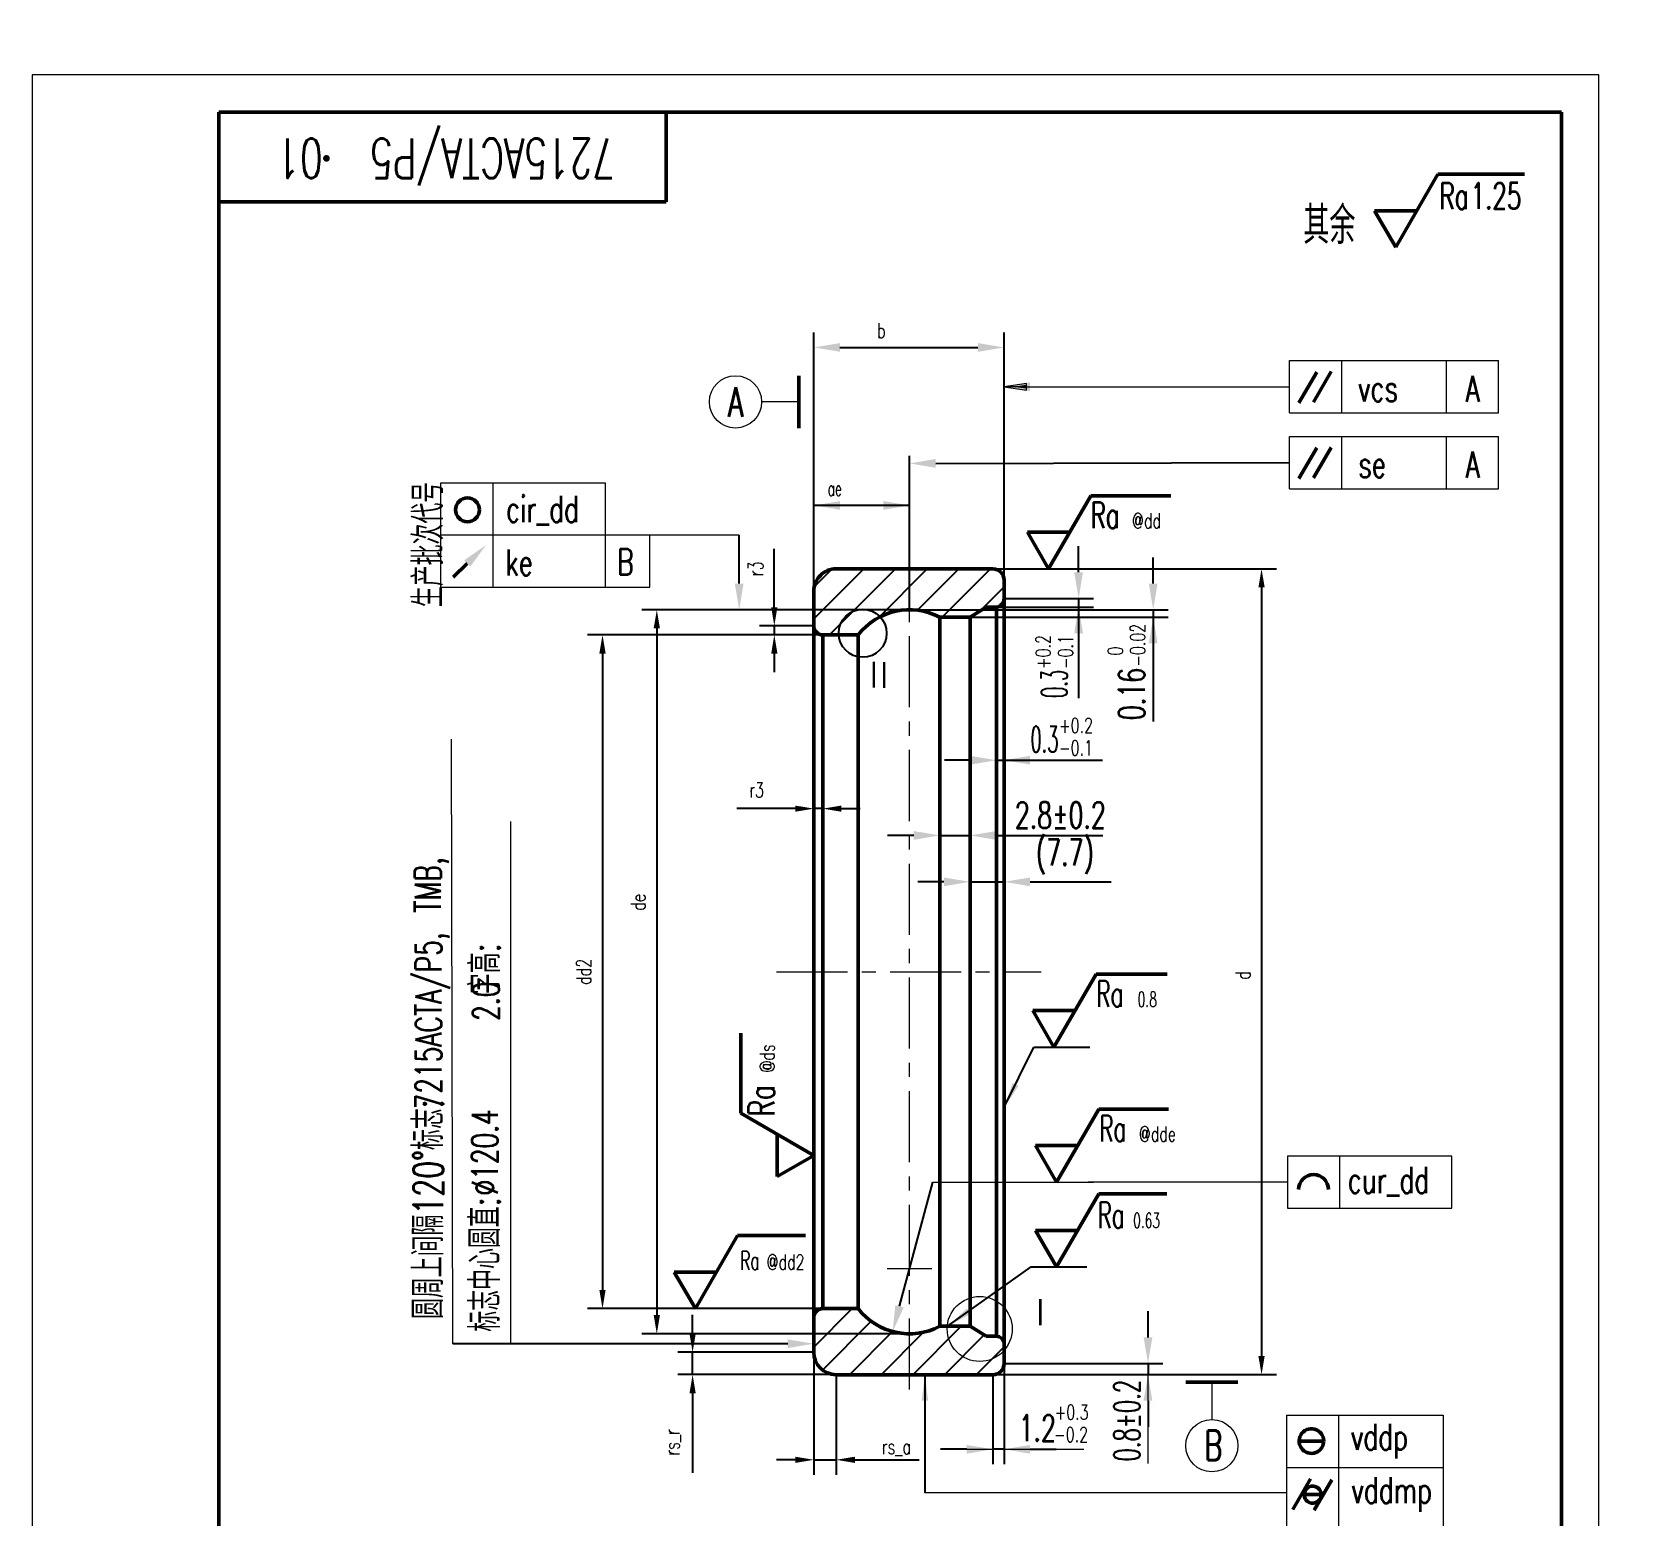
# Model space of a CAD drawing. Header units: millimetres. Extents: x 260 to 24115, y -110 to 18185.
# Drawn here: x 497.7 to 714, y -2.6 to 196.2 of the extents above; entities that cross this region are included whole.
import ezdxf

# ---------------------------------------------------------------- set-up
doc = ezdxf.new("R2010")
doc.units = ezdxf.units.MM
doc.header["$LTSCALE"] = 0.3
doc.linetypes.add('CENTER', pattern=[50.8, 31.75, -6.35, 6.35, -6.35])
for name, color, linetype, lineweight in [('1', 7, 'Continuous', 50), ('2', 7, 'Continuous', 20), ('3', 7, 'CENTER', 20), ('8', 7, 'Continuous', 20), ('90', 7, 'Continuous', 20), ('粗实线', 7, 'Continuous', 50), ('细实线', 7, 'Continuous', 20)]:
    doc.layers.add(name, color=color, linetype=linetype, lineweight=lineweight)
doc.layers.add('Bstart', color=7, linetype='Continuous')
doc.styles.add('HZ', font='txt.shx', dxfattribs={"width": 0.7, "bigfont": 'HZTXT.shx'})
doc.styles.add('HZ 小', font='txt.shx', dxfattribs={"width": 0.7, "bigfont": 'hztxt.shx'})
doc.dimstyles.new('1.1水平线性1：1', dxfattribs={"dimtxt": 3.5, "dimasz": 3.5, "dimexe": 2, "dimexo": 0, "dimgap": 1, "dimtad": 1, "dimdec": 7, "dimdsep": 46, "dimtxsty": 'HZ 小', "dimcen": 0, "dimdle": 7, "dimclre": 256, "dimadec": 3, "dimazin": 2, "dimtfac": 0.514286, "dimtdec": 7, "dimtix": 1, "dimtmove": 0, "dimatfit": 3, "dimfxl": 1, "dimtolj": 1, "dimarcsym": 0})
doc.dimstyles.new('HC_GBDIM1', dxfattribs={"dimtxt": 2, "dimasz": 2.5, "dimexe": 2, "dimexo": 0, "dimgap": 1.5, "dimtad": 1, "dimdec": 1, "dimzin": 0, "dimdsep": 46, "dimtxsty": 'HZ', "dimcen": 2.5, "dimadec": 0, "dimazin": 0, "dimtfac": 0.714286, "dimtdec": 1, "dimtmove": 0, "dimatfit": 3, "dimfxl": 1, "dimtzin": 0, "dimlwd": -1, "dimlwe": -1, "dimarcsym": 0})

# ---------------------------------------------------------------- blocks, each defined once
blk = doc.blocks.new('*D25')
at = {"color": 0, "linetype": 'Continuous', "lineweight": -2, "transparency": 16777216}
for p, q in [((637.99, 123.86), (637.99, 127.36)), ((637.99, 120.36), (637.99, 119.19)), ((637.99, 115.69), (637.99, 112.19))]:
    blk.add_line(p, q, dxfattribs=at)
at = {"linetype": 'Continuous', "lineweight": -2, "transparency": 16777216}
for p, q in [((626.99, 119.19), (639.99, 119.19)), ((627.99, 120.36), (639.99, 120.36))]:
    blk.add_line(p, q, dxfattribs=at)
at = {"color": 0, "transparency": 16777216}
for points in [[(637.4, 123.86), (638.57, 123.86), (637.99, 120.36)], [(638.57, 115.69), (637.4, 115.69), (637.99, 119.19)]]:
    blk.add_solid(points, dxfattribs=at)
at = {"layer": 'Defpoints', "color": 0, "transparency": 16777216}
for p in [(626.99, 119.19), (627.99, 120.36), (637.99, 119.19)]:
    blk.add_point(p, dxfattribs=at)
blk = doc.blocks.new('*D26')
at = {"color": 0, "linetype": 'Continuous', "lineweight": -2, "transparency": 16777216}
for p, q in [((647.99, 122.34), (647.99, 125.84)), ((647.99, 118.84), (647.99, 117.84)), ((647.99, 114.34), (647.99, 110.84))]:
    blk.add_line(p, q, dxfattribs=at)
at = {"linetype": 'Continuous', "lineweight": -2, "transparency": 16777216}
for p, q in [((615.33, 118.84), (649.99, 118.84)), ((619.38, 117.84), (649.99, 117.84))]:
    blk.add_line(p, q, dxfattribs=at)
at = {"color": 0, "transparency": 16777216}
for points in [[(647.4, 122.34), (648.57, 122.34), (647.99, 118.84)], [(648.57, 114.34), (647.4, 114.34), (647.99, 117.84)]]:
    blk.add_solid(points, dxfattribs=at)
at = {"layer": 'Defpoints', "color": 0, "transparency": 16777216}
for p in [(615.33, 118.84), (619.38, 117.84), (647.99, 117.84)]:
    blk.add_point(p, dxfattribs=at)
blk = doc.blocks.new('*X18')
at = {"linetype": 'Continuous'}
blk.add_hatch(color=0, dxfattribs=at).paths.add_polyline_path([(-21669.4, 3795.82), (-21666.8, 3798.2), (-21666.29, 3797.49)], flags=0)
at = {"color": 0, "linetype": 'Continuous'}
for p, q in [((-21669.4, 3795.82), (-21658.2, 3803.77)), ((-21658.2, 3803.77), (-21650.73, 3803.77))]:
    blk.add_line(p, q, dxfattribs=at)
at = {"color": 0}
blk.add_line((-21650.73, 3803.77), (-21650.73, 3803.77), dxfattribs=at)
blk = doc.blocks.new('*D27')
at = {"color": 0, "linetype": 'Continuous', "lineweight": -2, "transparency": 16777216}
for p, q in [((647.29, 21.33), (647.29, 24.83)), ((647.29, 17.83), (647.29, 16.33)), ((647.29, 12.83), (647.29, 9.33))]:
    blk.add_line(p, q, dxfattribs=at)
at = {"linetype": 'Continuous', "lineweight": -2, "transparency": 16777216}
for p, q in [((627.99, 17.83), (649.29, 17.83)), ((626.49, 16.33), (649.29, 16.33))]:
    blk.add_line(p, q, dxfattribs=at)
at = {"color": 0, "transparency": 16777216}
for points in [[(646.7, 21.33), (647.87, 21.33), (647.29, 17.83)], [(647.87, 12.83), (646.7, 12.83), (647.29, 16.33)]]:
    blk.add_solid(points, dxfattribs=at)
at = {"layer": 'Defpoints', "color": 0, "transparency": 16777216}
for p in [(627.99, 17.83), (626.49, 16.33), (647.29, 16.33)]:
    blk.add_point(p, dxfattribs=at)
blk = doc.blocks.new('*D28')
at = {"linetype": 'Continuous', "lineweight": -2, "transparency": 16777216}
for p, q in [((627.99, 17.83), (627.99, 4.33)), ((626.49, 16.33), (626.49, 4.33))]:
    blk.add_line(p, q, dxfattribs=at)
at = {"color": 0, "linetype": 'Continuous', "lineweight": -2, "transparency": 16777216}
for p, q in [((622.99, 6.33), (619.49, 6.33)), ((627.99, 6.33), (626.49, 6.33)), ((631.49, 6.33), (634.99, 6.33))]:
    blk.add_line(p, q, dxfattribs=at)
at = {"color": 0, "transparency": 16777216}
for points in [[(622.99, 5.74), (622.99, 6.91), (626.49, 6.33)], [(631.49, 6.91), (631.49, 5.74), (627.99, 6.33)]]:
    blk.add_solid(points, dxfattribs=at)
at = {"layer": 'Defpoints', "color": 0, "transparency": 16777216}
for p in [(627.99, 17.83), (626.49, 16.33), (626.49, 6.33)]:
    blk.add_point(p, dxfattribs=at)
blk = doc.blocks.new('*X19')
at = {"linetype": 'Continuous'}
blk.add_hatch(color=0, dxfattribs=at).paths.add_polyline_path([(-21672.43, 3789.34), (-21671.99, 3785.84), (-21672.87, 3785.84)], flags=0)
at = {"color": 0, "linetype": 'Continuous'}
blk.add_line((-21672.43, 3789.34), (-21672.43, 3773.52), dxfattribs=at)
at = {"color": 0}
blk.add_line((-21672.43, 3773.52), (-21672.43, 3773.52), dxfattribs=at)
blk = doc.blocks.new('*X20')
at = {"linetype": 'Continuous'}
blk.add_hatch(color=0, dxfattribs=at).paths.add_polyline_path([(-21661.83, 3825.08), (-21660.68, 3828.42), (-21659.89, 3828.03)], flags=0)
at = {"color": 0, "linetype": 'Continuous'}
for p, q in [((-21661.83, 3825.08), (-21657.83, 3833.23)), ((-21657.83, 3833.23), (-21650.31, 3833.23))]:
    blk.add_line(p, q, dxfattribs=at)
at = {"color": 0}
blk.add_line((-21650.31, 3833.23), (-21650.31, 3833.23), dxfattribs=at)
blk = doc.blocks.new('BLK', base_point=(1, 0))
for points in [[(0, 0), (1, 0), (0, 0.15), (0, -0.15), (1, 0)], [(0, 0.07), (0.5, 0), (0, -0.07)]]:
    blk.add_lwpolyline(points)
blk = doc.blocks.new('*D29')
at = {"linetype": 'Continuous', "lineweight": -2, "transparency": 16777216}
for p, q in [((602.49, 134), (602.49, 156)), ((627.99, 122.83), (627.99, 156))]:
    blk.add_line(p, q, dxfattribs=at)
at = {"color": 0, "linetype": 'Continuous', "lineweight": -2, "transparency": 16777216}
blk.add_line((605.99, 154), (624.49, 154), dxfattribs=at)
at = {"color": 0, "transparency": 16777216}
for points in [[(605.99, 154.58), (605.99, 153.42), (602.49, 154)], [(624.49, 153.42), (624.49, 154.58), (627.99, 154)]]:
    blk.add_solid(points, dxfattribs=at)
at = {"layer": 'Defpoints', "color": 0, "transparency": 16777216}
for p in [(627.99, 154), (602.49, 134), (627.99, 122.83)]:
    blk.add_point(p, dxfattribs=at)
blk = doc.blocks.new('*D30')
at = {"linetype": 'Continuous', "lineweight": -2, "transparency": 16777216}
for p, q in [((602.49, 121.33), (602.49, 134.83)), ((615.33, 126.08), (615.33, 134.83))]:
    blk.add_line(p, q, dxfattribs=at)
at = {"color": 0, "linetype": 'Continuous', "lineweight": -2, "transparency": 16777216}
blk.add_line((611.83, 132.83), (605.99, 132.83), dxfattribs=at)
at = {"color": 0, "transparency": 16777216}
for points in [[(605.99, 133.41), (605.99, 132.25), (602.49, 132.83)], [(611.83, 132.25), (611.83, 133.41), (615.33, 132.83)]]:
    blk.add_solid(points, dxfattribs=at)
at = {"layer": 'Defpoints', "color": 0, "transparency": 16777216}
for p in [(602.49, 132.83), (615.33, 126.08), (602.49, 121.33)]:
    blk.add_point(p, dxfattribs=at)
blk = doc.blocks.new('*D31')
at = {"linetype": 'Continuous', "lineweight": -2, "transparency": 16777216}
for p, q in [((619.38, 117.84), (619.38, 86.6)), ((623.43, 117.84), (623.43, 86.6))]:
    blk.add_line(p, q, dxfattribs=at)
at = {"color": 0, "linetype": 'Continuous', "lineweight": -2, "transparency": 16777216}
for p, q in [((615.88, 88.6), (612.38, 88.6)), ((619.38, 88.6), (623.43, 88.6)), ((626.93, 88.6), (630.43, 88.6))]:
    blk.add_line(p, q, dxfattribs=at)
at = {"color": 0, "transparency": 16777216}
for points in [[(615.88, 88.01), (615.88, 89.18), (619.38, 88.6)], [(626.93, 89.18), (626.93, 88.01), (623.43, 88.6)]]:
    blk.add_solid(points, dxfattribs=at)
at = {"layer": 'Defpoints', "color": 0, "transparency": 16777216}
for p in [(619.38, 117.84), (623.43, 117.84), (623.43, 88.6)]:
    blk.add_point(p, dxfattribs=at)
blk = doc.blocks.new('*D32')
at = {"linetype": 'Continuous', "lineweight": -2, "transparency": 16777216}
for p, q in [((627.99, 120.36), (627.99, 80.38)), ((623.43, 117.84), (623.43, 80.38))]:
    blk.add_line(p, q, dxfattribs=at)
at = {"color": 0, "linetype": 'Continuous', "lineweight": -2, "transparency": 16777216}
for p, q in [((619.93, 82.38), (616.43, 82.38)), ((623.43, 82.38), (627.99, 82.38)), ((631.49, 82.38), (634.99, 82.38))]:
    blk.add_line(p, q, dxfattribs=at)
at = {"color": 0, "transparency": 16777216}
for points in [[(619.93, 81.79), (619.93, 82.96), (623.43, 82.38)], [(631.49, 82.96), (631.49, 81.79), (627.99, 82.38)]]:
    blk.add_solid(points, dxfattribs=at)
at = {"layer": 'Defpoints', "color": 0, "transparency": 16777216}
for p in [(627.99, 120.36), (623.43, 117.84), (627.99, 82.38)]:
    blk.add_point(p, dxfattribs=at)
blk = doc.blocks.new('*D33')
at = {"color": 0, "linetype": 'Continuous', "lineweight": -2, "transparency": 16777216}
for start, end in [(5.9765, 11.953), (350, 0), (338.047, 344.0235)]:
    blk.add_arc((542.5, -36.39), 33.57, start, end, dxfattribs=at)
at = {"color": 0, "transparency": 16777216}
for points in [[(575.3, -32.92), (576.47, -32.86), (576.07, -36.39)], [(575.34, -45.76), (574.2, -45.5), (575.56, -42.22)]]:
    blk.add_solid(points, dxfattribs=at)
at = {"layer": 'Defpoints', "color": 0, "transparency": 16777216}
for p in [(547.57, -36.39), (577.64, -36.39), (549.9, -37.69), (576.01, -38.34), (577.1, -42.49)]:
    blk.add_point(p, dxfattribs=at)
blk = doc.blocks.new('*D48')
at = {"layer": 'Bstart', "color": 0, "transparency": 16777216}
for p, q in [((603.69, 115.48), (572.16, 115.48)), ((574.16, 112.98), (574.16, 27.68)), ((603.69, 25.18), (572.16, 25.18))]:
    blk.add_line(p, q, dxfattribs=at)
for points in [[(574.58, 112.98), (573.74, 112.98), (574.16, 115.48)], [(573.74, 27.68), (574.58, 27.68), (574.16, 25.18)]]:
    blk.add_solid(points, dxfattribs=at)
at = {"layer": 'Defpoints', "color": 0, "transparency": 16777216}
for p in [(603.69, 115.48), (574.16, 25.18), (603.69, 25.18)]:
    blk.add_point(p, dxfattribs=at)
at = {"layer": 'Bstart', "color": 0, "transparency": 16777216, "insert": (571.66, 70.33), "char_height": 2, "attachment_point": 5, "rotation": 90, "style": 'HZ'}
blk.add_mtext('{\\Ftxt,hztxt|c0;dd2}', dxfattribs=at)
blk = doc.blocks.new('*D49')
at = {"layer": 'Bstart', "color": 0, "transparency": 16777216}
for p, q in [((615.33, 118.84), (579.44, 118.84)), ((581.44, 116.34), (581.44, 24.31)), ((615.33, 21.81), (579.44, 21.81))]:
    blk.add_line(p, q, dxfattribs=at)
for points in [[(581.86, 116.34), (581.02, 116.34), (581.44, 118.84)], [(581.02, 24.31), (581.86, 24.31), (581.44, 21.81)]]:
    blk.add_solid(points, dxfattribs=at)
at = {"layer": 'Defpoints', "color": 0, "transparency": 16777216}
for p in [(615.33, 118.84), (581.44, 21.81), (615.33, 21.81)]:
    blk.add_point(p, dxfattribs=at)
at = {"layer": 'Bstart', "color": 0, "transparency": 16777216, "insert": (578.94, 79.64), "char_height": 2, "attachment_point": 5, "rotation": 90, "style": 'HZ'}
blk.add_mtext('{\\Ftxt,hztxt|c0;de}', dxfattribs=at)
blk = doc.blocks.new('*D50')
at = {"layer": 'Bstart', "color": 0, "transparency": 16777216}
for p, q in [((626.49, 124.33), (664.51, 124.33)), ((662.51, 121.83), (662.51, 18.83)), ((626.49, 16.33), (664.51, 16.33))]:
    blk.add_line(p, q, dxfattribs=at)
for points in [[(662.93, 121.83), (662.09, 121.83), (662.51, 124.33)], [(662.09, 18.83), (662.93, 18.83), (662.51, 16.33)]]:
    blk.add_solid(points, dxfattribs=at)
at = {"layer": 'Defpoints', "color": 0, "transparency": 16777216}
for p in [(626.49, 124.33), (626.49, 16.33), (662.51, 16.33)]:
    blk.add_point(p, dxfattribs=at)
at = {"layer": 'Bstart', "color": 0, "transparency": 16777216, "insert": (660.01, 69.86), "char_height": 2, "attachment_point": 5, "rotation": 90, "style": 'HZ'}
blk.add_mtext('{\\Ftxt,hztxt|c0;d}', dxfattribs=at)
blk = doc.blocks.new('*D51')
at = {"layer": 'Bstart', "color": 0, "transparency": 16777216}
for p, q in [((586.24, 21.83), (586.24, 24.33)), ((602.49, 19.33), (584.24, 19.33)), ((586.24, 16.33), (586.24, 19.33)), ((605.49, 16.33), (584.24, 16.33)), ((586.24, 13.83), (586.24, 3.19))]:
    blk.add_line(p, q, dxfattribs=at)
for points in [[(585.82, 21.83), (586.66, 21.83), (586.24, 19.33)], [(586.66, 13.83), (585.82, 13.83), (586.24, 16.33)]]:
    blk.add_solid(points, dxfattribs=at)
at = {"layer": 'Defpoints', "color": 0, "transparency": 16777216}
for p in [(586.24, 19.33), (602.49, 19.33), (605.49, 16.33)]:
    blk.add_point(p, dxfattribs=at)
at = {"layer": 'Bstart', "color": 0, "transparency": 16777216, "insert": (583.57, 7.26), "char_height": 2, "attachment_point": 5, "rotation": 90, "style": 'HZ'}
blk.add_mtext('{\\Ftxt,hztxt|c134;rs_r}', dxfattribs=at)
blk = doc.blocks.new('*D52')
at = {"layer": 'Bstart', "color": 0, "transparency": 16777216}
for p, q in [((602.49, 19.33), (602.49, 2.92)), ((605.49, 16.33), (605.49, 2.92)), ((599.99, 4.92), (597.49, 4.92)), ((602.49, 4.92), (605.49, 4.92)), ((607.99, 4.92), (616.62, 4.92))]:
    blk.add_line(p, q, dxfattribs=at)
for points in [[(599.99, 4.5), (599.99, 5.33), (602.49, 4.92)], [(607.99, 5.33), (607.99, 4.5), (605.49, 4.92)]]:
    blk.add_solid(points, dxfattribs=at)
at = {"layer": 'Defpoints', "color": 0, "transparency": 16777216}
for p in [(602.49, 19.33), (605.49, 16.33), (605.49, 4.92)]:
    blk.add_point(p, dxfattribs=at)
at = {"layer": 'Bstart', "color": 0, "transparency": 16777216, "insert": (613.55, 6.58), "char_height": 2, "attachment_point": 5, "style": 'HZ'}
blk.add_mtext('{\\Ftxt,hztxt|c134;rs_a}', dxfattribs=at)
blk = doc.blocks.new('*D53')
at = {"layer": 'Bstart', "color": 0, "transparency": 16777216}
for p, q in [((597.19, 119.18), (597.19, 127.01)), ((602.49, 116.68), (595.19, 116.68)), ((603.69, 115.48), (595.19, 115.48)), ((597.19, 116.68), (597.19, 115.48)), ((597.19, 112.98), (597.19, 110.48))]:
    blk.add_line(p, q, dxfattribs=at)
for points in [[(596.78, 119.18), (597.61, 119.18), (597.19, 116.68)], [(597.61, 112.98), (596.78, 112.98), (597.19, 115.48)]]:
    blk.add_solid(points, dxfattribs=at)
at = {"layer": 'Defpoints', "color": 0, "transparency": 16777216}
for p in [(597.19, 115.48), (602.49, 116.68), (603.69, 115.48)]:
    blk.add_point(p, dxfattribs=at)
at = {"layer": 'Bstart', "color": 0, "transparency": 16777216, "insert": (594.69, 124.34), "char_height": 2, "attachment_point": 5, "rotation": 90, "style": 'HZ'}
blk.add_mtext('{\\Ftxt,hztxt|c134;r3}', dxfattribs=at)
blk = doc.blocks.new('*D54')
at = {"layer": 'Bstart', "color": 0, "transparency": 16777216}
for p, q in [((599.99, 92.19), (592.15, 92.19)), ((602.49, 92.19), (602.49, 90.19)), ((603.69, 92.19), (602.49, 92.19)), ((603.69, 92.19), (603.69, 90.19)), ((606.19, 92.19), (608.69, 92.19))]:
    blk.add_line(p, q, dxfattribs=at)
for points in [[(599.99, 91.77), (599.99, 92.6), (602.49, 92.19)], [(606.19, 92.6), (606.19, 91.77), (603.69, 92.19)]]:
    blk.add_solid(points, dxfattribs=at)
at = {"layer": 'Defpoints', "color": 0, "transparency": 16777216}
for p in [(602.49, 92.19), (602.49, 92.19), (603.69, 92.19)]:
    blk.add_point(p, dxfattribs=at)
at = {"layer": 'Bstart', "color": 0, "transparency": 16777216, "insert": (594.82, 94.69), "char_height": 2, "attachment_point": 5, "style": 'HZ'}
blk.add_mtext('{\\Ftxt,hztxt|c134;r3}', dxfattribs=at)

msp = doc.modelspace()

# ---------------------------------------------------------------- hatches: boundary and pattern name
for points in [[(631.4855389, 148.15526799), (631.4855389, 149.32193465), (627.9855389, 148.73860132)], [(618.8255389, 137.87084931), (618.8255389, 139.03751597), (615.3255389, 138.45418264)], [(593.06887223, 122.34495741), (591.90220557, 122.34495741), (592.4855389, 118.84495741)], [(623.4855389, 99.25834377), (623.4855389, 98.0916771), (626.9855389, 98.67501044)], [(614.53536117, 25.33722053), (613.4084476, 25.63917569), (613.0660389, 22.10745741)]]:
    msp.add_hatch(color=0).paths.add_polyline_path(points, flags=0)
at = {"layer": '粗实线', "linetype": 'Continuous'}
msp.add_hatch(color=0, dxfattribs=at).paths.add_polyline_path([(631.4855389, 99.25834377), (631.4855389, 98.0916771), (627.9855389, 98.67501044)], flags=0)
at = {"layer": '细实线'}
msp.add_hatch(color=0, dxfattribs=at).paths.add_polyline_path([(555.62867297, 125.47178335), (558.53674852, 127.50485354), (556.44524036, 124.6385194)], flags=0)

# ---------------------------------------------------------------- linework, layer by layer
at = {"color": 0}
for p, q in [((602.4855389, 145.82745741), (602.4855389, 150.86789998)), ((627.9855389, 144.32745741), (627.9855389, 150.13872456)), ((615.3255389, 118.84495741), (615.3255389, 139.48826783)), ((618.8255389, 138.45418264), (666.20985159, 138.57109446)), ((615.3255389, 132.83006287), (602.4855389, 132.83006287)), ((592.4855389, 122.34495741), (592.4855389, 128.84858528)), ((637.9855389, 120.36185741), (637.9855389, 107.00754192)), ((647.9855389, 118.84495741), (647.9855389, 103.8691706)), ((623.4855389, 98.67501044), (619.9855389, 98.67501044)), ((626.9855389, 98.67501044), (641.18528317, 98.67501044)), ((626.9855389, 98.67501044), (627.9855389, 98.67501044)), ((619.3826389, 88.59599593), (623.43281153, 88.59599593)), ((630.43281153, 88.59599593), (641.21180796, 88.59599593)), ((623.43281153, 82.37500736), (627.9855389, 82.37500736)), ((634.9855389, 82.37500736), (642.34785658, 82.37500736)), ((613.97190438, 25.48819811), (618.4313389, 42.13105741)), ((598.9855389, 20.47558139), (554.09654512, 20.47558139))]:
    msp.add_line(p, q, dxfattribs=at)
at = {"color": 0, "linetype": 'Continuous'}
for p, q in [((602.4855389, 117.60667802), (609.20631829, 124.32745741)), ((602.54176285, 121.90554265), (604.90745365, 124.27123346)), ((604.59895897, 115.47745741), (613.44895897, 124.32745741)), ((611.14071009, 117.77656783), (617.69159966, 124.32745741)), ((616.38697275, 118.7801898), (621.93424035, 124.32745741)), ((619.69438104, 117.84495741), (626.17688104, 124.32745741)), ((624.74926434, 118.65720002), (627.9855389, 121.89347458)), ((602.4855389, 20.02594222), (607.63705409, 25.17745741)), ((602.53483891, 24.31788291), (603.3451134, 25.1281574)), ((603.65381704, 16.95157967), (610.18565567, 23.48341829)), ((607.27233546, 16.32745741), (613.05521088, 22.11033282)), ((611.51497615, 16.32745741), (617.20139471, 22.01387596)), ((615.75761684, 16.32745741), (622.24011684, 22.80995741)), ((620.00025753, 16.32745741), (625.31899493, 21.64619481)), ((624.24289821, 16.32745741), (627.9855389, 20.07009809))]:
    msp.add_line(p, q, dxfattribs=at)
at = {"color": 0}
msp.add_lwpolyline([(536.92348832, 179.34284576, 0.45, 0.45, 1), (537.37348832, 179.34284576, 0.45, 0.45, 1)], format="xyseb", close=True, dxfattribs=at)
msp.add_circle((609.0370663, 115.69066408), 3.21636731, dxfattribs=at)
msp.add_solid([(598.9855389, 21.05891472), (598.9855389, 19.89224805), (602.4855389, 20.47558139)], dxfattribs=at)
at = {"layer": '1', "color": 0}
for p, q in [((702.71567231, 185.52139664), (522.71567231, 185.52139664)), ((522.71567231, 185.52139664), (522.71567231, -104.47860336)), ((582.71567231, 173.52139664), (582.71567231, 185.52139664)), ((702.71567231, -104.47860336), (702.71567231, 185.52139664)), ((522.71567231, 173.52139664), (582.71567231, 173.52139664)), ((667.52271236, 146.58666348), (669.9011636, 150.70626188)), ((669.48950028, 146.6845156), (671.84927729, 150.77176928)), ((669.48950028, 136.51700874), (671.84927729, 140.60426242)), ((667.52271236, 136.41915662), (669.9011636, 140.53875501))]:
    msp.add_line(p, q, dxfattribs=at)
msp.add_circle((556.05620022, 132.23479148), 1.6, dxfattribs=at)
at = {"layer": '2', "color": 0}
for p, q in [((707.71567231, 190.52139664), (497.71567231, 190.52139664)), ((497.71567231, 190.52139664), (497.71567231, -109.47860336)), ((707.71567231, -109.47860336), (707.71567231, 190.52139664)), ((666.27458931, 152.23860132), (694.27458931, 152.23860132)), ((666.27458931, 145.23860132), (666.27458931, 152.23860132)), ((673.27458931, 145.23860132), (673.27458931, 152.23860132)), ((687.27458931, 152.23860132), (687.27458931, 145.23860132)), ((694.27458931, 145.23860132), (694.27458931, 152.23860132)), ((630.9855389, 148.73860132), (666.27458931, 148.73860132)), ((666.27458931, 145.23860132), (694.27458931, 145.23860132)), ((666.27458931, 142.07109446), (694.27458931, 142.07109446)), ((666.27458931, 135.07109446), (666.27458931, 142.07109446)), ((673.27458931, 135.07109446), (673.27458931, 142.07109446)), ((687.27458931, 142.07109446), (687.27458931, 135.07109446)), ((694.27458931, 135.07109446), (694.27458931, 142.07109446)), ((552.4855389, 135.84858528), (574.53933103, 135.84858528)), ((552.4855389, 121.84858528), (552.4855389, 135.84858528)), ((559.4855389, 121.84858528), (559.4855389, 135.84858528)), ((574.53933103, 135.84858528), (574.53933103, 121.84858528)), ((666.27458931, 135.07109446), (694.27458931, 135.07109446)), ((580.4855389, 121.84858528), (580.4855389, 128.84858528)), ((552.4855389, 121.84858528), (580.4855389, 121.84858528)), ((554.09654512, 20.47558139), (553.91485859, 101.51555486)), ((561.85423108, 20.47558139), (561.85423108, 90.45229026)), ((665.8426765, 10.90249528), (686.8426765, 10.90249528)), ((665.8426765, 10.90249528), (665.8426765, -9.87161521)), ((672.8426765, 10.90249528), (672.8426765, -9.87161521)), ((686.8426765, 10.90249528), (686.8426765, -9.87161521)), ((665.8426765, 3.90249528), (686.8426765, 3.90249528)), ((617.38207448, 0.51544004), (665.8426765, 0.51544004))]:
    msp.add_line(p, q, dxfattribs=at)
at = {"layer": '3', "color": 0}
for p, q in [((615.3255389, 14.32745741), (615.3255389, 126.32745741)), ((597.4855389, 70.32745741), (632.9855389, 70.32745741))]:
    msp.add_line(p, q, dxfattribs=at)
at = {"layer": '3', "color": 0, "linetype": 'Continuous'}
msp.add_line((612.3255389, 30.53995741), (618.3255389, 30.53995741), dxfattribs=at)
at = {"layer": '8', "color": 0, "linetype": 'Continuous'}
for p, q in [((631.4855389, 148.73860132), (637.9855389, 148.73860132)), ((600.4855389, 146.70128443), (595.4855389, 146.70128443)), ((592.4855389, 128.84858528), (552.4855389, 128.84858528)), ((688.02454987, 45.63105741), (665.9855389, 45.63105741)), ((665.9855389, 45.63105741), (665.9855389, 38.63105741)), ((672.9855389, 38.63105741), (672.9855389, 45.63105741)), ((688.02454987, 38.63105741), (688.02454987, 45.63105741)), ((618.4313389, 42.13105741), (639.9855389, 42.13105741)), ((639.8855389, 42.13105741), (639.2605389, 42.13105741)), ((639.9855389, 42.13105741), (639.8855389, 42.13105741)), ((658.7455389, 42.13105741), (639.9855389, 42.13105741)), ((665.9855389, 42.13105741), (650.9855389, 42.13105741)), ((665.9855389, 38.63105741), (688.02454987, 38.63105741)), ((647.2865172, 17.82745741), (647.2865172, 4.4199837)), ((655.85067877, 15.30679237), (655.85067877, 10.30679237)), ((619.71617181, 6.32745741), (638.67467304, 6.32745741))]:
    msp.add_line(p, q, dxfattribs=at)
for centre in [(591.9855389, 146.70128443), (655.85067877, 6.80679237)]:
    msp.add_circle(centre, 3.5, dxfattribs=at)
at = {"layer": '粗实线', "color": 0}
for p, q in [((680.49153542, 167.42329775), (686.14956806, 177.22329775)), ((686.14956806, 177.22329775), (697.78297542, 177.22329775)), ((677.6625191, 172.32329775), (683.32055174, 172.32329775)), ((680.49153542, 167.42329775), (677.6625191, 172.32329775)), ((633.94676929, 124.32745741), (639.60480193, 134.12745741)), ((639.60480193, 134.12745741), (650.34807374, 134.12745741)), ((631.11775297, 129.22745741), (636.77578561, 129.22745741)), ((633.94676929, 124.32745741), (631.11775297, 129.22745741)), ((634.68244758, 60.22615262), (640.34048022, 70.02615262)), ((640.34048022, 70.02615262), (649.86210787, 70.02615262)), ((634.68244758, 60.22615262), (631.85343126, 65.12615262)), ((631.85343126, 65.12615262), (637.5114639, 65.12615262)), ((635.02779025, 42.13105741), (640.68582289, 51.93105741)), ((640.68582289, 51.93105741), (650.01984169, 51.91818857)), ((602.4855389, 45.70297735), (592.6855389, 51.36100998)), ((597.5855389, 42.87396103), (597.5855389, 48.53199367)), ((602.4855389, 45.70297735), (597.5855389, 42.87396103)), ((632.19877393, 47.03105741), (637.85680657, 47.03105741)), ((635.02779025, 42.13105741), (632.19877393, 47.03105741)), ((635.02779025, 30.758694), (640.68582289, 40.558694)), ((640.68582289, 40.558694), (649.80802963, 40.558694)), ((586.61447029, 25.17745741), (592.27250293, 34.97745741)), ((592.27250293, 34.97745741), (601.39470966, 34.97745741)), ((635.02779025, 30.758694), (632.19877393, 35.658694)), ((632.19877393, 35.658694), (637.85680657, 35.658694)), ((586.61447029, 25.17745741), (583.78545397, 30.07745741)), ((583.78545397, 30.07745741), (589.44348661, 30.07745741))]:
    msp.add_line(p, q, dxfattribs=at)
at = {"layer": '粗实线', "color": 0, "linetype": 'Continuous'}
for p, q in [((600.4855389, 143.20128443), (600.4855389, 150.20128443)), ((626.4855389, 124.32745741), (605.4855389, 124.32745741)), ((602.4855389, 121.32745741), (602.4855389, 116.67745741)), ((627.9855389, 120.36185741), (627.9855389, 122.82745741)), ((623.43281153, 117.84495741), (625.60560645, 119.18555741)), ((626.9855389, 119.18555741), (625.60560645, 119.18555741)), ((626.9855389, 119.18555741), (626.9855389, 85.86185741)), ((626.9855389, 70.32745741), (626.9855389, 119.18555741)), ((627.9855389, 70.32745741), (627.9855389, 120.36185741)), ((627.9855389, 119.36185741), (627.9855389, 85.86185741)), ((619.3826389, 70.32745741), (619.3826389, 117.84495741)), ((619.3826389, 117.84495741), (623.43281153, 117.84495741)), ((623.43281153, 117.84495741), (623.43281153, 22.80995741)), ((602.4855389, 70.32745741), (602.4855389, 116.67745741)), ((602.4855389, 115.47745741), (602.4855389, 85.86185741)), ((603.6855389, 115.47745741), (608.4366389, 115.47745741)), ((603.6855389, 115.47745741), (603.6855389, 85.86185741)), ((603.6855389, 70.32745741), (603.6855389, 115.47745741)), ((608.4366389, 70.32745741), (608.4366389, 115.47745741)), ((602.4855389, 70.32745741), (602.4855389, 23.97745741)), ((603.6855389, 70.32745741), (603.6855389, 25.17745741)), ((608.4366389, 70.32745741), (608.4366389, 25.17745741)), ((619.3826389, 70.32745741), (619.3826389, 22.80995741)), ((626.9855389, 70.32745741), (626.9855389, 21.46935741)), ((627.9855389, 70.32745741), (627.9855389, 20.29305741)), ((592.6855389, 51.36100998), (592.6855389, 62.10855912)), ((602.4855389, 19.32745741), (602.4855389, 23.97745741)), ((603.6855389, 25.17745741), (608.4366389, 25.17745741)), ((619.3826389, 22.80995741), (623.43281153, 22.80995741)), ((623.43281153, 22.80995741), (625.60560645, 21.46935741)), ((626.9855389, 21.46935741), (625.60560645, 21.46935741)), ((627.9855389, 20.29305741), (627.9855389, 17.82745741)), ((626.4855389, 16.32745741), (605.4855389, 16.32745741)), ((652.35067877, 15.30679237), (659.35067877, 15.30679237))]:
    msp.add_line(p, q, dxfattribs=at)
at = {"layer": '粗实线', "color": 0, "lineweight": 50}
for p, q in [((556.03695666, 125.05515137), (554.13995086, 123.20736407)), ((667.55050759, 7.43345335), (670.85050759, 7.43345335)), ((666.71722547, -1.72193917), (669.07588763, 2.36338354)), ((669.57588763, -1.85430792), (671.92437265, 2.21338746)), ((668.22588763, 0.24569208), (670.52588763, 0.24569208))]:
    msp.add_line(p, q, dxfattribs=at)
at = {"layer": '粗实线', "color": 0, "linetype": 'Continuous'}
for centre, radius, start, end in [((605.4855389, 121.32745741), 3, 89.9999999999, 180), ((626.4855389, 122.82745741), 1.5, 0, 90), ((626.80147032, 120.35525003), 1.18408702, 278.9430062915, 0.3197205052), ((615.32553291, 110.11490292), 8.73005449, 62.3073411898, 142.1015701176), ((603.6855389, 116.67745741), 1.2, 180, 270), ((669.4855389, 41.13991118), 2, 0, 180), ((603.6855389, 23.97745741), 1.2, 90, 180), ((615.32553291, 30.5400119), 8.73005449, 217.8984298824, 297.6926588102), ((626.99202245, 20.46165759), 1.00772067, 9.6313633983, 90.3686366017), ((605.4855389, 19.32745741), 3, 180, 270), ((626.4855389, 17.82745741), 1.5, 270, 0)]:
    msp.add_arc(centre, radius, start, end, dxfattribs=at)
at = {"layer": '粗实线', "color": 0, "lineweight": 50}
for centre, radius, start, end in [((669.20050759, 7.43345335), 1.65, 0, 300), ((669.20050759, 7.43345335), 1.65, 300.0000000002, 0), ((669.37588763, 0.24569208), 1.15, 150.0000000001, 209.9999999999), ((669.37588763, 0.24569208), 1.15, 210, 150.0000000001)]:
    msp.add_arc(centre, radius, start, end, dxfattribs=at)
at = {"layer": '细实线', "color": 0, "linetype": 'Continuous'}
msp.add_circle((624.7280674, 22.45166935), 4.35792133, dxfattribs=at)

# ---------------------------------------------------------------- block references
at = {"color": 0}
for name in ['*X20', '*X18', '*X19']:
    msp.add_blockref(name, (22289.81304729, -3773.00877365), dxfattribs=at)
at = {"layer": '2', "color": 0, "xscale": 3, "yscale": 3, "zscale": 3, "rotation": 180}
msp.add_blockref('BLK', (627.9855389, 148.73860132), dxfattribs=at)

# ---------------------------------------------------------------- texts
at = {"color": 0, "linetype": 'Continuous', "style": 'HZ 小', "width": 0.666}
msp.add_text('0.16', height=3.5, rotation=90, dxfattribs=at).set_placement((646.85235383, 104.04852975))
at = {"color": 0, "char_height": 3.5, "style": 'HZ 小'}
for s, insert, width, attachment_point in [('{\\fSimSun|b0|i0|c118|p0;Ⅰ}', (608.84606805, 111.90166121), 3.4005361856, 1), ('{\\fSimSun|b0|i0|c118|p0;Ⅰ}', (610.24443199, 111.86456362), 3.4005361856, 1), ('{\\W0.666;2.8%%P0.2}', (629.44499723, 89.56686903), 17.4825, 7), ('{\\W0.666;(7.7)}', (632.24488284, 83.4207147), 11.655, 7), ('{\\fSimSun|b0|i0|c118|p0;Ⅰ}', (631.18733942, 26.45873128), 3.4005361856, 1), ('{\\W0.666;1.2}', (629.95399456, 7.42805866), 6.41025, 7)]:
    msp.add_mtext(s, dxfattribs=dict(at, insert=insert, width=width, attachment_point=attachment_point))
at = {"color": 0, "char_height": 3.5, "width": 6.41025, "attachment_point": 7, "rotation": 90, "style": 'HZ 小'}
for s, insert in [('{\\W0.5;0.3}', (636.47356189, 107.0249881)), ('{\\W0.6;0.8%%P0.2}', (646.21250591, 4.67223341))]:
    msp.add_mtext(s, dxfattribs=dict(at, insert=insert))
at = {"layer": '2', "color": 0, "style": 'HZ', "width": 0.7}
for s, p in [('圆周上间隔120%%D标志:                        生产批次代号      ', (552.8018168, 23.78393103)), ('标志中心圆直:          字高:', (560.41365964, 22.09300067))]:
    msp.add_text(s, height=4, rotation=90, dxfattribs=at).set_placement(p)
at = {"layer": '2', "color": 0, "attachment_point": 7, "style": 'HZ 小'}
for s, insert, char_height, width in [('{\\W0.7;其余}', (668.09989584, 167.86265721), 5, 10.0625), ('{\\W0.7;A}', (689.86025486, 146.70921459), 3.5, 2.45), ('{\\W0.7;A}', (689.86025486, 136.54170772), 3.5, 2.45), ('{\\W0.7;B}', (576.11623982, 123.51041224), 3.5, 2.45)]:
    msp.add_mtext(s, dxfattribs=dict(at, insert=insert, char_height=char_height, width=width))
at = {"layer": '8', "color": 0, "linetype": 'Continuous', "char_height": 4, "width": 2.664, "attachment_point": 7, "style": 'HZ 小'}
for s, insert in [('{\\W0.666;A}', (590.9855389, 144.68216888)), ('{\\W0.666;B}', (654.85067877, 4.85975737))]:
    msp.add_mtext(s, dxfattribs=dict(at, insert=insert))
at = {"layer": '90', "color": 0, "linetype": 'Continuous', "style": 'HZ 小', "width": 0.67}
msp.add_text('7215ACTA/P5  01', height=5.3, rotation=180, dxfattribs=at).set_placement((575.85553619, 181.99180582))
at = {"layer": '90', "color": 0, "style": 'HZ', "width": 0.7}
for s, p in [('TMB,', (552.48813708, 78.22785939)), ('7215ACTA/P5,', (552.58859701, 51.89006097)), ('2.0', (560.29589622, 63.75013295)), ('%%C120.4', (560.12279238, 40.33503979))]:
    msp.add_text(s, height=3.5, rotation=90, dxfattribs=at).set_placement(p)
at = {"layer": '90', "color": 0, "style": 'HZ 小'}
for s, insert, char_height, width, attachment_point in [('{\\W0.65;Ra }', (688.30561528, 172.54372395), 3.5, 6.825, 8), ('{\\W0.65;1.25}', (693.93967189, 172.55449592), 3.5, 2.275, 8), ('{\\W0.65;Ra }', (641.52031701, 129.76362548), 3.5, 6.825, 8), ('+0.2', (635.35754633, 102.33212793), 2, 5.95, 7), ('{\\W0.5;0.3}', (631.5301866, 99.73739093), 3.5, 6.7375, 7), ('-0.1', (635.35754633, 99.33212793), 2, 5.95, 7), ('{\\W0.6;Ra }', (642.19063804, 65.62339305), 3.5, 6.3, 8), ('{\\W0.6;Ra }', (642.58083656, 47.57683368), 3.5, 6.3, 8), ('{\\W0.6;Ra }', (642.34222048, 35.96335495), 3.5, 6.3, 8), ('{\\W0.6;Ra }', (593.92890051, 30.38211836), 2.5, 6.3, 8), ('+0.3', (634.76519208, 10.29673384), 2, 5.6, 7), ('-0.2', (634.69998039, 7.29895894), 2, 5.95, 7)]:
    msp.add_mtext(s, dxfattribs=dict(at, insert=insert, char_height=char_height, width=width, attachment_point=attachment_point))
at = {"layer": '90', "color": 0, "rotation": 90, "style": 'HZ 小'}
for s, insert, char_height, width, attachment_point in [('+0.2', (634.23679434, 110.89414481), 2, 5.95, 7), ('-0.1', (637.23679434, 110.89414481), 2, 5.95, 7), ('-0.02', (646.91251901, 111.20599011), 2, 7.7, 7), ('{\\W0.7;0}', (643.91251901, 112.70599011), 2, 1.05, 7), ('{\\W0.7;Ra}', (597.22936273, 53.05382785), 3.5, 6.125, 8)]:
    msp.add_mtext(s, dxfattribs=dict(at, insert=insert, char_height=char_height, width=width, attachment_point=attachment_point))
at = {"layer": 'Bstart', "color": 0, "style": 'HZ'}
for s, insert, char_height, width, attachment_point in [('{\\Ftxt,hztxt|c0;b}', (610.95820212, 155.26457853), 2, 5.5125, 7), ('vcs', (675.43379508, 146.76334431), 3.5, 12.8625, 7), ('se', (675.49986241, 136.58485934), 3.5, 12.8625, 7), ('cir_dd', (561.22220621, 130.26026827), 3.5, 12.8625, 7), ('@dd', (647.07871704, 129.77439745), 2, 9.66875, 8), ('ke', (561.14020679, 123.43953728), 3.5, 16.5375, 7), ('{\\W0.6;0.8}', (647.19179476, 65.63351407), 2, 5.775, 8), ('  @dde', (647.28107465, 47.58760564), 2, 12.7298912196, 8), ('cur_dd', (674.05644571, 40.32745741), 3.5, 12.8625, 7), ('{\\W0.6;0.63}', (647.10109163, 35.99518247), 2, 8.925, 8), ('@dd2', (598.68777167, 30.41394588), 2, 8.925, 8), ('vddp', (674.46778678, 5.0856), 3.5, 12.8625, 7), ('vddmp', (674.54545229, -2.0566), 3.5, 12.8625, 7)]:
    msp.add_mtext(s, dxfattribs=dict(at, insert=insert, char_height=char_height, width=width, attachment_point=attachment_point))
at = {"layer": 'Bstart', "color": 0, "insert": (604.34044804, 134.09644662), "char_height": 2, "attachment_point": 7, "style": 'HZ'}
msp.add_mtext('{\\Ftxt,hztxt|c134;\\W0.6;ae}', dxfattribs=at)
at = {"layer": 'Bstart', "color": 0, "insert": (597.22936273, 58.70299027), "char_height": 2, "width": 6.25625, "attachment_point": 8, "rotation": 90, "style": 'HZ'}
msp.add_mtext('@ds', dxfattribs=at)

# ---------------------------------------------------------------- dimensions: what is measured, and where the dimension line sits
at = {"color": 0}
dim = msp.add_angular_dim_2l(base=(576.00888246, -38.33859331), line1=((549.9004632, -37.69224557), (577.10376278, -42.48892125)), line2=((547.56599518, -36.38671546), (577.63763661, -36.38671546)), text=' ', dimstyle='1.1水平线性1：1', override={"dimtxsty": 'HZ 小'}, dxfattribs=at)
dim.commit()
dim.dimension.update_dxf_attribs({"geometry": '*D33', "text_midpoint": (24115.17002956, 18185.49737337)})
for base, p1, p2, picture, middle in [((627.9855389, 153.99970698), (602.4855389, 133.99970698), (627.9855389, 122.82745741), '*D29', (615.2355389, 153.99970698)), ((602.4855389, 132.83006287), (615.3255389, 126.08006287), (602.4855389, 121.32745741), '*D30', (608.9055389, 132.83006287)), ((627.9855389, 82.37500736), (623.43281153, 117.84495741), (627.9855389, 120.36185741), '*D32', (625.70917522, 82.37500736)), ((623.43281153, 88.59599593), (619.3826389, 117.84495741), (623.43281153, 117.84495741), '*D31', (621.40772522, 88.59599593)), ((626.4855389, 6.32745741), (627.9855389, 17.82745741), (626.4855389, 16.32745741), '*D28', (627.2355389, 6.32745741))]:
    dim = msp.add_linear_dim(base=base, p1=p1, p2=p2, text=' ', dimstyle='1.1水平线性1：1', override={"dimtxsty": 'HZ 小'}, dxfattribs=at)
    dim.commit()
    dim.dimension.update_dxf_attribs({"geometry": picture, "text_midpoint": middle, "dimtype": 160})
for base, p1, p2, picture, middle in [((647.9855389, 117.84495741), (615.3255389, 118.84495741), (619.3826389, 117.84495741), '*D26', (647.9855389, 118.34495741)), ((637.9855389, 119.18555741), (627.9855389, 120.36185741), (626.9855389, 119.18555741), '*D25', (637.9855389, 119.77370741)), ((647.2865172, 16.32745741), (627.9855389, 17.82745741), (626.4855389, 16.32745741), '*D27', (647.2865172, 17.07745741))]:
    dim = msp.add_linear_dim(base=base, p1=p1, p2=p2, angle=90, text=' ', dimstyle='1.1水平线性1：1', override={"dimtxsty": 'HZ 小'}, dxfattribs=at)
    dim.commit()
    dim.dimension.update_dxf_attribs({"geometry": picture, "text_midpoint": middle, "dimtype": 160})
at = {"layer": 'Bstart'}
for base, p1, p2, text, picture, middle in [((597.19458881, 115.47745741), (602.4855389, 116.67745741), (603.6855389, 115.47745741), '{\\Ftxt,hztxt|c134;r3}', '*D53', (597.19458881, 124.34412407)), ((586.23919261, 19.32745741), (605.4855389, 16.32745741), (602.4855389, 19.32745741), '{\\Ftxt,hztxt|c134;rs_r}', '*D51', (586.23919261, 7.26079074))]:
    dim = msp.add_linear_dim(base=base, p1=p1, p2=p2, angle=90, text=text, dimstyle='HC_GBDIM1', dxfattribs=at)
    dim.commit()
    dim.dimension.update_dxf_attribs({"geometry": picture, "text_midpoint": middle, "dimtype": 160})
for base, p1, p2, text, picture, middle in [((662.51011729, 16.32745741), (626.4855389, 124.32745741), (626.4855389, 16.32745741), '{\\Ftxt,hztxt|c0;d}', '*D50', (662.51011729, 69.86079074)), ((581.4395226, 21.80995741), (615.3255389, 118.84495741), (615.3255389, 21.80995741), '{\\Ftxt,hztxt|c0;de}', '*D49', (581.4395226, 79.63617919))]:
    dim = msp.add_linear_dim(base=base, p1=p1, p2=p2, angle=90, text=text, dimstyle='HC_GBDIM1', override={"dimtxt": 2, "dimtxsty": 'HZ'}, dxfattribs=at)
    dim.commit()
    dim.dimension.update_dxf_attribs({"geometry": picture, "text_midpoint": middle, "dimtype": 160})
dim = msp.add_linear_dim(base=(574.15840059, 25.17745741), p1=(603.6855389, 115.47745741), p2=(603.6855389, 25.17745741), angle=90, text='{\\Ftxt,hztxt|c0;dd2}', dimstyle='HC_GBDIM1', override={"dimtxt": 2, "dimtxsty": 'HZ'}, dxfattribs=at)
dim.commit()
dim.dimension.update_dxf_attribs({"geometry": '*D48', "text_midpoint": (571.65840059, 70.32745741)})
dim = msp.add_linear_dim(base=(602.4855389, 92.18806474), p1=(603.6855389, 92.18806474), p2=(602.4855389, 92.18806474), angle=180, text='{\\Ftxt,hztxt|c134;r3}', dimstyle='HC_GBDIM1', dxfattribs=at)
dim.commit()
dim.dimension.update_dxf_attribs({"geometry": '*D54', "text_midpoint": (594.81887223, 94.68806474)})
dim = msp.add_linear_dim(base=(605.4855389, 4.91525523), p1=(602.4855389, 19.32745741), p2=(605.4855389, 16.32745741), text='{\\Ftxt,hztxt|c134;rs_a}', dimstyle='HC_GBDIM1', override={"dimgap": 0.5}, dxfattribs=at)
dim.commit()
dim.dimension.update_dxf_attribs({"geometry": '*D52', "text_midpoint": (613.55220557, 6.5819219)})

doc.saveas('drawing.dxf')
